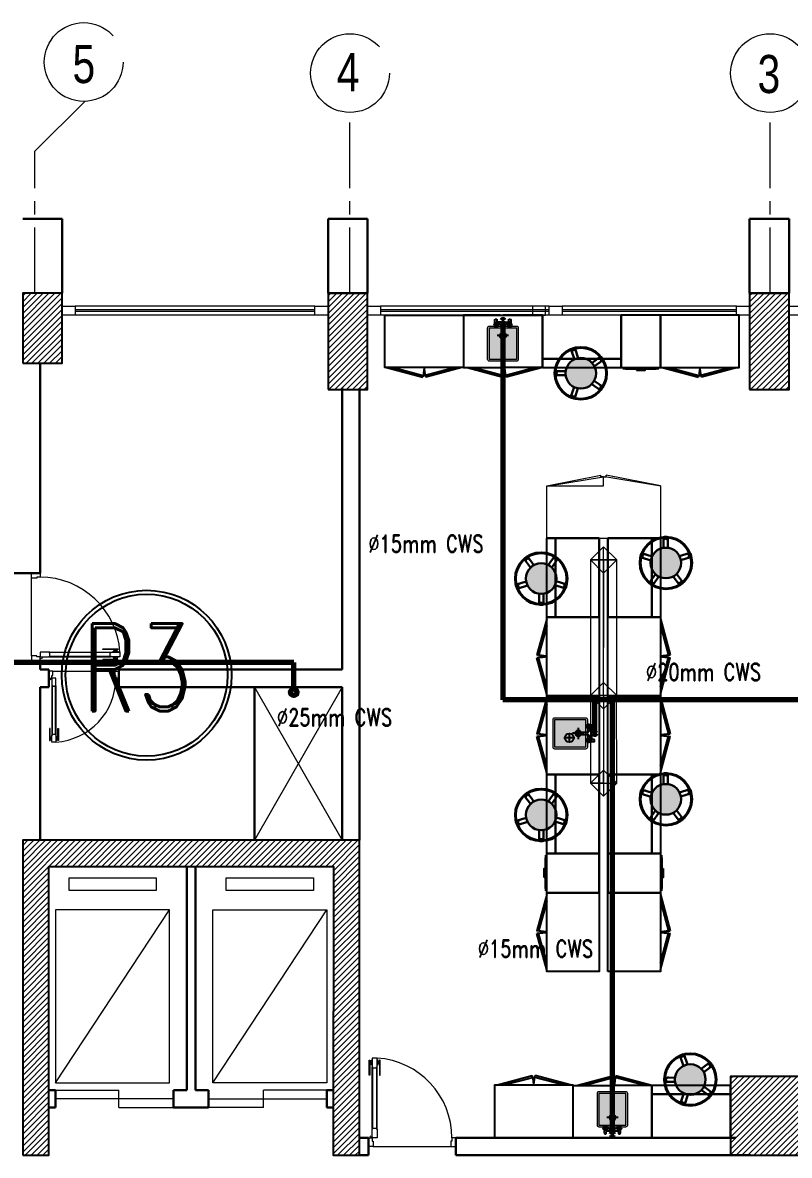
# Model space of a CAD drawing. Extents: x 800 to 995, y 398 to 804.
# Drawn here: x 901.25 to 910.02, y 591.85 to 604.79 of the extents above; entities that cross this region are included whole.
import ezdxf

# ---------------------------------------------------------------- set-up
doc = ezdxf.new("R2010")
doc.units = 0
doc.header["$MEASUREMENT"] = 0
for name, pattern in [('ACAD_ISO02W100', [15, 12, -3]), ('CENTERX2', [4, 2.5, -0.5, 0.5, -0.5]), ('DASHED', [19.05, 12.7, -6.35])]:
    doc.linetypes.add(name, pattern=pattern)
doc.layers.get('0').update_dxf_attribs({"color": 252, "linetype": 'CONTINUOUS', "lineweight": 30})
for name, color, linetype in [('-FUR', 252, 'CONTINUOUS'), ('LAYER8', 3, 'CONTINUOUS'), ('SAN', 2, 'CONTINUOUS')]:
    doc.layers.add(name, color=color, linetype=linetype)
for name, color, linetype, lineweight in [('axis', 1, 'CENTERX2', 5), ('Column', 6, 'CONTINUOUS', 25), ('DOOR', 30, 'CONTINUOUS', 9), ('elev', 90, 'CONTINUOUS', 9), ('hatch', 252, 'CONTINUOUS', 9), ('P-C-WATER', 5, 'CONTINUOUS', 70), ('P-TEXT', 1, 'CONTINUOUS', 25), ('PLAN-ELEV', 2, 'CONTINUOUS', 5), ('txt in circle', 11, 'CONTINUOUS', 13), ('Wall', 252, 'CONTINUOUS', 30), ('WINDOW', 252, 'CONTINUOUS', 5)]:
    doc.layers.add(name, color=color, linetype=linetype, lineweight=lineweight)
doc.styles.add('ROMANC', font='romand.shx')
doc.styles.add('SOSA2', font='SOSA.shx', dxfattribs={"width": 0.8})

# ---------------------------------------------------------------- blocks, each defined once
blk = doc.blocks.new('YY5Y5')
at = {"layer": 'SAN', "color": 1}
for p, q in [((434.2, 537.6), (433.7, 538)), ((434.2, 536.1), (433.7, 535.7)), ((433.8, 542), (433.8, 538.6)), ((435.7, 542.4), (434.2, 542.4)), ((435.6, 537.6), (436, 538)), ((435.6, 536.1), (436, 535.7)), ((435.7, 540.6), (435.7, 542.4)), ((446.2, 539.6), (436.7, 539.6)), ((436.7, 537.6), (438.2, 537.6)), ((440.5, 535.4), (440.5, 528.7)), ((442.4, 528.7), (442.4, 535.4)), ((443, 539.6), (446.2, 539.6)), ((444.7, 537.6), (446.2, 537.6)), ((447.3, 537.6), (446.9, 538)), ((447.3, 536.1), (446.9, 535.7)), ((447.2, 542.4), (447.2, 540.6)), ((448.7, 542.4), (447.2, 542.4)), ((448.7, 537.6), (449.2, 538)), ((448.7, 536.1), (449.2, 535.7)), ((449.1, 538.6), (449.1, 542)), ((440.9, 528.4), (442, 528.4))]:
    blk.add_line(p, q, dxfattribs=at)
at = {"layer": 'SAN', "color": 1, "linetype": 'Continuous'}
blk.add_line((439.2, 539.6), (439.9, 539.6), dxfattribs=at)
at = {"layer": 'SAN', "color": 2, "linetype": 'DASHED'}
for points in [[(436.1, 527), (446.8, 527)], [(441.4, 532.4), (441.4, 521.6)]]:
    blk.add_lwpolyline(points, dxfattribs=at)
at = {"layer": 'SAN', "color": 1}
for centre, radius in [((434.9, 536.9), 2), ((434.9, 536.9), 1), ((434.9, 536.9), 0.8), ((448, 536.9), 2), ((448, 536.9), 1), ((448, 536.9), 0.8)]:
    blk.add_circle(centre, radius, dxfattribs=at)
for centre, radius, start, end in [((434.2, 542), 0.375, 90, 180), ((436.7, 540.6), 1, 180, 270), ((438.2, 535.4), 2.25, 0, 90), ((444.7, 535.4), 2.25, 90, 180), ((446.2, 540.6), 1, 270, 0), ((448.7, 542), 0.375, 0, 90), ((441.4, 527), 2.86, 109.4319, 70.5681), ((441.4, 527), 2.08, 117.2765, 62.7235), ((440.9, 528.7), 0.375, 180, 270), ((442, 528.7), 0.375, 270, 360)]:
    blk.add_arc(centre, radius, start, end, dxfattribs=at)
blk = doc.blocks.new('fd')
at = {"layer": '-FUR'}
h = blk.add_hatch(color=254, dxfattribs=at)
h.paths.add_polyline_path([(1322.664, 576.699), (1322.354, 576.699), (1322.354, 577.059), (1322.664, 577.059)], flags=16)
edge = h.paths.add_edge_path()
edge.add_line((1322.664, 576.679), (1322.354, 576.679))
edge.add_arc((1322.354, 576.699), 0.02, 180, 270, ccw=False)
edge.add_line((1322.334, 576.699), (1322.334, 577.059))
edge.add_arc((1322.354, 577.059), 0.02, 90, 180, ccw=False)
edge.add_line((1322.354, 577.079), (1322.664, 577.079))
edge.add_arc((1322.664, 577.059), 0.02, 0, 90, ccw=False)
edge.add_line((1322.684, 577.059), (1322.684, 576.699))
edge.add_arc((1322.664, 576.699), 0.02, -90, 0, ccw=False)
blk.add_hatch(color=253, dxfattribs=at).paths.add_polyline_path([(1322.664, 577.059), (1322.664, 576.699), (1322.354, 576.699), (1322.354, 577.059)])
h = blk.add_hatch(color=251, dxfattribs=at)
h.paths.add_polyline_path([(1322.634, 577.029), (1322.664, 577.059), (1322.664, 576.699), (1322.634, 576.729)])
h.paths.add_polyline_path([(1322.634, 576.729), (1322.664, 576.699), (1322.354, 576.699), (1322.384, 576.729)])
h = blk.add_hatch(color=252, dxfattribs=at)
h.paths.add_polyline_path([(1322.384, 577.029), (1322.354, 577.059), (1322.664, 577.059), (1322.634, 577.029)])
h.paths.add_polyline_path([(1322.384, 576.729), (1322.354, 576.699), (1322.354, 577.059), (1322.384, 577.029)])
for p, q in [((1322.478, 577.206), (1322.06, 577.206)), ((1322.478, 577.206), (1322.96, 577.206)), ((1322.06, 576.606), (1322.51, 576.606)), ((1322.96, 576.606), (1322.51, 576.606))]:
    blk.add_line(p, q, dxfattribs=at)
at = {"layer": '-FUR', "linetype": 'ACAD_ISO02W100'}
for p, q in [((1322.06, 577.206), (1322.51, 577.206)), ((1322.96, 577.206), (1322.51, 577.206)), ((1322.1, 576.606), (1322.513, 576.495)), ((1322.177, 576.606), (1322.518, 576.514)), ((1322.518, 576.514), (1322.513, 576.495)), ((1322.882, 576.606), (1322.541, 576.514)), ((1322.541, 576.514), (1322.546, 576.495)), ((1322.96, 576.606), (1322.546, 576.495))]:
    blk.add_line(p, q, dxfattribs=at)
for centre, start, end in [((1324.045, 576.373), 171.2611, 174.7069), ((1321.014, 576.373), 5.2931, 8.7389)]:
    blk.add_arc(centre, 1.533, start, end, dxfattribs=at)
for p, q in [((1322.06, 577.206), (1322.06, 576.606)), ((1322.96, 577.206), (1322.96, 576.606))]:
    blk.add_line(p, q)
blk.add_lwpolyline([(1322.664, 576.679), (1322.354, 576.679, -0.414214), (1322.334, 576.699), (1322.334, 577.059, -0.414214), (1322.354, 577.079), (1322.664, 577.079, -0.414214), (1322.684, 577.059), (1322.684, 576.699, -0.414214)], format="xyb", close=True)
blk.add_lwpolyline([(1322.664, 576.679), (1322.354, 576.679, -0.414214), (1322.334, 576.699), (1322.334, 577.059, -0.414214), (1322.354, 577.079), (1322.664, 577.079, -0.414214), (1322.684, 577.059), (1322.684, 576.699, -0.414214)], format="xyb", close=True)
blk.add_lwpolyline([(1322.664, 576.699), (1322.354, 576.699), (1322.354, 577.059), (1322.664, 577.059)], close=True)
at = {"extrusion": (0, 0, -1), "xscale": 0.0121000000000322, "yscale": 0.0121000000000322, "zscale": -0.0121}
blk.add_blockref('YY5Y5', (-1327.85, 570.595), dxfattribs=at)
blk = doc.blocks.new('juy')
blk.add_line((1322.96, 577.206), (1322.96, 576.606))
blk.add_blockref('fd', (0, 0))
blk = doc.blocks.new('vfd')
at = {"layer": '-FUR'}
h = blk.add_hatch(color=254, dxfattribs=at)
h.paths.add_polyline_path([(1316.635, 565.83), (1316.635, 566.14), (1316.275, 566.14), (1316.275, 565.83)], flags=16)
edge = h.paths.add_edge_path()
edge.add_line((1316.655, 565.83), (1316.655, 566.14))
edge.add_ellipse((1316.635, 566.14), major_axis=(-0.0141, -0.0141), ratio=1, start_angle=135, end_angle=225)
edge.add_line((1316.635, 566.16), (1316.275, 566.16))
edge.add_ellipse((1316.275, 566.14), major_axis=(-0.0141, -0.0141), ratio=1, start_angle=225, end_angle=315)
edge.add_line((1316.255, 566.14), (1316.255, 565.83))
edge.add_ellipse((1316.275, 565.83), major_axis=(0.0141, -0.0141), ratio=1, start_angle=225, end_angle=315)
edge.add_line((1316.275, 565.81), (1316.635, 565.81))
edge.add_ellipse((1316.635, 565.83), major_axis=(0.0141, -0.0141), ratio=1, start_angle=-45, end_angle=45)
blk.add_hatch(color=253, dxfattribs=at).paths.add_polyline_path([(1316.275, 565.83), (1316.635, 565.83), (1316.635, 566.14), (1316.275, 566.14)])
h = blk.add_hatch(color=251, dxfattribs=at)
h.paths.add_polyline_path([(1316.305, 565.86), (1316.275, 565.83), (1316.635, 565.83), (1316.605, 565.86)])
h.paths.add_polyline_path([(1316.605, 565.86), (1316.635, 565.83), (1316.635, 566.14), (1316.605, 566.11)])
h = blk.add_hatch(color=252, dxfattribs=at)
h.paths.add_polyline_path([(1316.305, 566.11), (1316.275, 566.14), (1316.275, 565.83), (1316.305, 565.86)])
h.paths.add_polyline_path([(1316.605, 566.11), (1316.635, 566.14), (1316.275, 566.14), (1316.305, 566.11)])
blk.add_lwpolyline([(1316.655, 565.83), (1316.655, 566.14, 0.414214), (1316.635, 566.16), (1316.275, 566.16, 0.414214), (1316.255, 566.14), (1316.255, 565.83, 0.414214), (1316.275, 565.81), (1316.635, 565.81, 0.414214)], format="xyb", close=True)
blk.add_lwpolyline([(1316.655, 565.83), (1316.655, 566.14, 0.414214), (1316.635, 566.16), (1316.275, 566.16, 0.414214), (1316.255, 566.14), (1316.255, 565.83, 0.414214), (1316.275, 565.81), (1316.635, 565.81, 0.414214)], format="xyb", close=True)
blk.add_lwpolyline([(1316.635, 565.83), (1316.635, 566.14), (1316.275, 566.14), (1316.275, 565.83)], close=True)
at = {"layer": 'LAYER8'}
for p, q in [((1316.415, 566.035), (1316.515, 566.035)), ((1316.465, 566.085), (1316.465, 565.985))]:
    blk.add_line(p, q, dxfattribs=at)
blk.add_circle((1316.465, 566.035), 0.05, dxfattribs=at)
at = {"xscale": 0.0121, "yscale": 0.0121, "zscale": 0.0121, "rotation": 89.99999999999997}
blk.add_blockref('YY5Y5', (1322.74, 560.643), dxfattribs=at)

msp = doc.modelspace()

# ---------------------------------------------------------------- hatches: boundary and pattern name
h = msp.add_hatch(color=256)
h.set_gradient(color1=(132, 132, 132), name='SPHERICAL')
h.paths.add_polyline_path([(907.633, 600.956, -1), (907.633, 600.606, -1)])
h = msp.add_hatch(color=256)
h.set_gradient(color1=(132, 132, 132), name='SPHERICAL')
h.paths.add_polyline_path([(908.43, 598.614, 1), (908.78, 598.614, 1)])
h = msp.add_hatch(color=256)
h.set_gradient(color1=(132, 132, 132), name='SPHERICAL')
h.paths.add_polyline_path([(907.355, 598.436, 1), (907.005, 598.436, 1)])
h = msp.add_hatch(color=256)
h.set_gradient(color1=(132, 132, 132), name='SPHERICAL')
h.paths.add_polyline_path([(908.43, 595.914, 1), (908.78, 595.914, 1)])
h = msp.add_hatch(color=256)
h.set_gradient(color1=(132, 132, 132), name='SPHERICAL')
h.paths.add_polyline_path([(907.355, 595.736, 1), (907.005, 595.736, 1)])
h = msp.add_hatch(color=256)
h.set_gradient(color1=(132, 132, 132), name='SPHERICAL')
h.paths.add_polyline_path([(908.884, 592.538, 1), (908.884, 592.888, 1)])
at = {"layer": 'hatch'}
h = msp.add_hatch(dxfattribs=at)
h.set_pattern_fill('ANSI31', color=252, scale=0.015, style=0)
h.set_pattern_definition([(45, (1093.461827, 263.27471), (-0.0336759605, 0.0336759605), [])])
h.paths.add_polyline_path([(901.255, 600.897), (901.705, 600.897), (901.705, 601.697), (901.255, 601.697)])
h = msp.add_hatch(dxfattribs=at)
h.set_pattern_fill('ANSI31', color=252, scale=0.015, style=0)
h.set_pattern_definition([(45, (1096.95184, 263.27471), (-0.0336759605, 0.0336759605), [])])
h.paths.add_polyline_path([(904.745, 600.597), (905.195, 600.597), (905.195, 601.697), (904.745, 601.697)])
h = msp.add_hatch(dxfattribs=at)
h.set_pattern_fill('ANSI31', color=252, scale=0.015, style=0)
h.set_pattern_definition([(45, (1101.76914, 263.27471), (-0.0336759605, 0.0336759605), [])])
h.paths.add_polyline_path([(909.562, 600.597), (910.012, 600.597), (910.012, 601.697), (909.562, 601.697)])
h = msp.add_hatch(dxfattribs=at)
h.set_pattern_fill('ANSI31', color=252, scale=0.015, style=0)
h.set_pattern_definition([(45, (1096.95184, 264.324784), (-0.0336759605, 0.0336759605), [])])
h.paths.add_polyline_path([(901.255, 591.847), (901.555, 591.847), (901.555, 595.147), (904.805, 595.147), (904.804, 591.847), (905.104, 591.847), (905.105, 595.447), (901.255, 595.447)])
h = msp.add_hatch(dxfattribs=at)
h.set_pattern_fill('ANSI31', color=252, scale=0.015, style=0)
h.set_pattern_definition([(45, (1136.77684, 269.624784), (-0.0336759605, 0.0336759605), [])])
h.paths.add_polyline_path([(909.345, 591.847), (910.245, 591.847), (910.245, 592.747), (909.345, 592.747)])

# ---------------------------------------------------------------- linework, layer by layer
at = {"layer": '-FUR', "linetype": 'ACAD_ISO02W100'}
for p, q in [((905.414, 600.847), (905.828, 600.736)), ((905.491, 600.847), (905.833, 600.755)), ((906.197, 600.847), (905.855, 600.755)), ((906.274, 600.847), (905.861, 600.736)), ((907.194, 600.847), (908.094, 600.847)), ((908.564, 600.847), (908.978, 600.736)), ((908.641, 600.847), (908.983, 600.755)), ((909.347, 600.847), (909.005, 600.755)), ((909.424, 600.847), (909.011, 600.736)), ((905.833, 600.755), (905.828, 600.736)), ((905.855, 600.755), (905.861, 600.736)), ((908.983, 600.755), (908.978, 600.736)), ((909.005, 600.755), (909.011, 600.736)), ((907.243, 597.997), (907.243, 598.897)), ((908.543, 598.897), (908.543, 597.997)), ((907.243, 597.977), (907.132, 597.563)), ((907.843, 597.997), (907.843, 597.097)), ((907.943, 597.097), (907.943, 597.997)), ((908.543, 597.977), (908.653, 597.563)), ((907.243, 597.9), (907.151, 597.558)), ((908.543, 597.9), (908.634, 597.558)), ((907.151, 597.558), (907.132, 597.563)), ((907.151, 597.536), (907.132, 597.53)), ((907.243, 597.117), (907.132, 597.53)), ((907.243, 597.194), (907.151, 597.536)), ((908.543, 597.194), (908.634, 597.536)), ((908.543, 597.117), (908.653, 597.53)), ((908.634, 597.558), (908.653, 597.563)), ((908.634, 597.536), (908.653, 597.53)), ((907.243, 597.077), (907.132, 596.663)), ((907.843, 597.097), (907.843, 596.197)), ((907.943, 596.197), (907.943, 597.097)), ((908.543, 597.077), (908.653, 596.663)), ((907.243, 597), (907.151, 596.658)), ((908.543, 597), (908.634, 596.658)), ((907.151, 596.658), (907.132, 596.663)), ((907.151, 596.636), (907.132, 596.63)), ((907.243, 596.217), (907.132, 596.63)), ((907.243, 596.294), (907.151, 596.636)), ((908.543, 596.294), (908.634, 596.636)), ((908.543, 596.217), (908.653, 596.63)), ((908.634, 596.658), (908.653, 596.663)), ((908.634, 596.636), (908.653, 596.63)), ((907.243, 595.297), (907.243, 596.197)), ((908.543, 596.197), (908.543, 595.297)), ((907.843, 594.847), (907.843, 595.297)), ((907.943, 595.297), (907.943, 594.847)), ((907.243, 594.827), (907.132, 594.413)), ((907.243, 594.75), (907.151, 594.408)), ((907.843, 594.847), (907.843, 593.947)), ((907.943, 593.947), (907.943, 594.847)), ((908.543, 594.827), (908.653, 594.413)), ((908.543, 594.75), (908.634, 594.408)), ((907.151, 594.408), (907.132, 594.413)), ((907.151, 594.386), (907.132, 594.38)), ((907.243, 593.967), (907.132, 594.38)), ((907.243, 594.044), (907.151, 594.386)), ((908.543, 594.044), (908.634, 594.386)), ((908.543, 593.967), (908.653, 594.38)), ((908.634, 594.408), (908.653, 594.413)), ((908.634, 594.386), (908.653, 594.38)), ((906.665, 592.647), (907.078, 592.758)), ((906.742, 592.647), (907.083, 592.738)), ((907.083, 592.738), (907.078, 592.758)), ((907.106, 592.738), (907.111, 592.758)), ((907.447, 592.647), (907.106, 592.738)), ((907.525, 592.647), (907.111, 592.758)), ((908.445, 592.647), (909.345, 592.647))]:
    msp.add_line(p, q, dxfattribs=at)
at = {"layer": '-FUR'}
for p, q in [((908.114, 600.837), (908.524, 600.837)), ((908.144, 600.832), (908.494, 600.832)), ((907.228, 594.897), (907.228, 595.247)), ((907.233, 594.867), (907.233, 595.277)), ((908.553, 595.277), (908.553, 594.867)), ((908.558, 595.247), (908.558, 594.897))]:
    msp.add_line(p, q, dxfattribs=at)
for points in [[(905.394, 601.447), (906.294, 601.447), (906.294, 600.847), (905.394, 600.847)], [(908.094, 600.847), (908.544, 600.847), (908.544, 601.447), (908.094, 601.447)], [(909.444, 601.447), (908.544, 601.447), (908.544, 600.847), (909.444, 600.847)], [(907.843, 597.997), (907.843, 597.097), (907.243, 597.097), (907.243, 597.997)], [(907.943, 597.097), (907.943, 597.997), (908.543, 597.997), (908.543, 597.097)], [(907.843, 597.097), (907.843, 596.197), (907.243, 596.197), (907.243, 597.097)], [(907.943, 596.197), (907.943, 597.097), (908.543, 597.097), (908.543, 596.197)], [(907.243, 594.847), (907.243, 595.297), (907.843, 595.297), (907.843, 594.847)], [(908.543, 595.297), (908.543, 594.847), (907.943, 594.847), (907.943, 595.297)], [(907.843, 594.847), (907.843, 593.947), (907.243, 593.947), (907.243, 594.847)], [(907.943, 593.947), (907.943, 594.847), (908.543, 594.847), (908.543, 593.947)], [(906.645, 592.047), (907.545, 592.047), (907.545, 592.647), (906.645, 592.647)]]:
    msp.add_lwpolyline(points, close=True, dxfattribs=at)
at = {"layer": '-FUR', "color": 1}
for points in [[(908.269, 600.817), (908.369, 600.817), (908.369, 600.827), (908.269, 600.827)], [(907.213, 595.022), (907.213, 595.122), (907.223, 595.122), (907.223, 595.022)], [(908.573, 595.122), (908.573, 595.022), (908.563, 595.022), (908.563, 595.122)]]:
    msp.add_lwpolyline(points, close=True, dxfattribs=at)
at = {"layer": '-FUR', "linetype": 'ACAD_ISO02W100'}
for centre, start, end in [((907.359, 600.614), 171.2611, 174.7069), ((904.329, 600.614), 5.2931, 8.7389), ((910.509, 600.614), 171.2611, 174.7069), ((907.479, 600.614), 5.2931, 8.7389), ((907.01, 596.032), 81.2611, 84.7069), ((907.01, 599.062), 275.2931, 278.7389), ((908.775, 596.032), 95.2931, 98.7389), ((908.775, 599.062), 261.2611, 264.7069), ((907.01, 595.132), 81.2611, 84.7069), ((907.01, 598.162), 275.2931, 278.7389), ((908.775, 595.132), 95.2931, 98.7389), ((908.775, 598.162), 261.2611, 264.7069), ((907.01, 592.882), 81.2611, 84.7069), ((907.01, 595.912), 275.2931, 278.7389), ((908.775, 592.882), 95.2931, 98.7389), ((908.775, 595.912), 261.2611, 264.7069), ((908.61, 592.88), 185.2931, 188.7389), ((905.579, 592.88), 351.2611, 354.7069)]:
    msp.add_arc(centre, 1.533, start, end, dxfattribs=at)
for p, q in [((907.194, 600.847), (907.194, 601.447)), ((908.094, 601.447), (908.094, 600.847)), ((908.094, 600.947), (907.194, 600.947)), ((907.559, 600.939), (907.523, 601.049)), ((907.604, 600.954), (907.57, 601.061)), ((907.761, 600.901), (907.854, 600.969)), ((907.868, 600.967), (907.884, 600.944)), ((908.094, 600.847), (908.094, 600.947)), ((907.46, 600.807), (907.347, 600.807)), ((907.788, 600.862), (907.88, 600.928)), ((907.334, 600.769), (907.334, 600.796)), ((907.46, 600.759), (907.344, 600.759)), ((907.786, 600.696), (907.88, 600.629)), ((907.555, 600.624), (907.52, 600.517)), ((907.6, 600.609), (907.565, 600.499)), ((907.758, 600.658), (907.85, 600.591)), ((907.882, 600.615), (907.866, 600.593)), ((907.552, 600.493), (907.526, 600.501)), ((907.843, 598.897), (907.243, 598.897)), ((907.243, 598.897), (907.343, 598.897)), ((907.343, 598.897), (907.343, 597.997)), ((907.843, 597.997), (907.843, 598.897)), ((908.543, 598.897), (907.943, 598.897)), ((907.943, 598.897), (907.943, 597.997)), ((908.443, 597.997), (908.443, 598.897)), ((908.579, 598.787), (908.579, 598.9)), ((908.617, 598.913), (908.59, 598.913)), ((908.627, 598.788), (908.627, 598.903)), ((907.057, 598.561), (906.99, 598.652)), ((907.014, 598.685), (906.992, 598.669)), ((907.095, 598.589), (907.028, 598.683)), ((907.261, 598.591), (907.327, 598.683)), ((907.3, 598.564), (907.368, 598.657)), ((907.366, 598.671), (907.343, 598.687)), ((908.324, 598.718), (908.316, 598.692)), ((908.433, 598.643), (908.325, 598.678)), ((908.447, 598.688), (908.337, 598.724)), ((908.762, 598.692), (908.869, 598.727)), ((908.777, 598.647), (908.887, 598.682)), ((908.893, 598.695), (908.885, 598.721)), ((908.486, 598.486), (908.417, 598.393)), ((908.728, 598.489), (908.795, 598.398)), ((906.892, 598.355), (906.9, 598.329)), ((907.008, 598.403), (906.898, 598.368)), ((907.023, 598.358), (906.916, 598.323)), ((907.338, 598.362), (907.448, 598.325)), ((907.353, 598.407), (907.46, 598.372)), ((907.461, 598.332), (907.469, 598.358)), ((908.42, 598.379), (908.442, 598.363)), ((908.524, 598.459), (908.458, 598.367)), ((908.69, 598.461), (908.757, 598.367)), ((908.771, 598.365), (908.793, 598.381)), ((907.158, 598.262), (907.158, 598.147)), ((907.206, 598.263), (907.206, 598.149)), ((907.168, 598.137), (907.195, 598.137)), ((907.243, 597.997), (907.843, 597.997)), ((907.943, 597.997), (908.543, 597.997)), ((908.543, 597.997), (908.443, 597.997)), ((907.843, 596.197), (907.243, 596.197)), ((907.243, 596.197), (907.343, 596.197)), ((907.343, 596.197), (907.343, 595.297)), ((907.843, 595.297), (907.843, 596.197)), ((908.543, 596.197), (907.943, 596.197)), ((907.943, 596.197), (907.943, 595.297)), ((908.443, 595.297), (908.443, 596.197)), ((908.579, 596.087), (908.579, 596.2)), ((908.617, 596.213), (908.59, 596.213)), ((908.627, 596.088), (908.627, 596.203)), ((908.447, 595.988), (908.337, 596.024)), ((908.762, 595.992), (908.869, 596.027)), ((908.893, 595.995), (908.885, 596.021)), ((907.057, 595.861), (906.99, 595.952)), ((907.014, 595.985), (906.992, 595.969)), ((907.095, 595.889), (907.028, 595.983)), ((907.261, 595.891), (907.327, 595.983)), ((907.3, 595.864), (907.368, 595.957)), ((907.366, 595.971), (907.343, 595.987)), ((908.324, 596.018), (908.316, 595.992)), ((908.433, 595.943), (908.325, 595.978)), ((908.777, 595.947), (908.887, 595.982)), ((908.486, 595.786), (908.417, 595.693)), ((908.69, 595.761), (908.757, 595.667)), ((908.728, 595.789), (908.795, 595.698)), ((906.892, 595.655), (906.9, 595.629)), ((907.008, 595.703), (906.898, 595.668)), ((907.023, 595.658), (906.916, 595.623)), ((907.338, 595.662), (907.448, 595.625)), ((907.353, 595.707), (907.46, 595.672)), ((907.461, 595.632), (907.469, 595.658)), ((908.42, 595.679), (908.442, 595.663)), ((908.524, 595.759), (908.458, 595.667)), ((908.771, 595.665), (908.793, 595.681)), ((907.158, 595.562), (907.158, 595.447)), ((907.206, 595.563), (907.206, 595.449)), ((907.168, 595.437), (907.195, 595.437)), ((907.243, 595.297), (907.843, 595.297)), ((907.943, 595.297), (908.543, 595.297)), ((908.543, 595.297), (908.443, 595.297)), ((908.806, 592.869), (908.77, 592.977)), ((908.803, 593.001), (908.777, 592.992)), ((908.851, 592.885), (908.815, 592.995)), ((909.009, 592.835), (909.1, 592.902)), ((909.037, 592.797), (909.131, 592.865)), ((909.133, 592.879), (909.117, 592.901)), ((908.585, 592.725), (908.585, 592.697)), ((908.71, 592.734), (908.595, 592.735)), ((908.711, 592.687), (908.597, 592.687)), ((908.445, 592.647), (908.445, 592.047)), ((909.345, 592.547), (908.445, 592.547)), ((908.809, 592.554), (908.773, 592.445)), ((908.855, 592.54), (908.82, 592.432)), ((909.011, 592.593), (909.105, 592.525)), ((909.039, 592.632), (909.131, 592.566)), ((909.118, 592.527), (909.135, 592.549)), ((909.345, 592.047), (909.345, 592.647)), ((909.345, 592.647), (909.345, 592.547)), ((908.78, 592.432), (908.806, 592.424))]:
    msp.add_line(p, q)
for centre, radius in [((907.633, 600.781), 0.299), ((907.633, 600.781), 0.29), ((907.633, 600.781), 0.175), ((908.605, 598.614), 0.299), ((908.605, 598.614), 0.29), ((908.605, 598.614), 0.175), ((907.18, 598.436), 0.299), ((907.18, 598.436), 0.29), ((907.18, 598.436), 0.175), ((908.605, 595.914), 0.299), ((908.605, 595.914), 0.29), ((907.18, 595.736), 0.299), ((907.18, 595.736), 0.29), ((908.605, 595.914), 0.175), ((907.18, 595.736), 0.175), ((908.884, 592.713), 0.299), ((908.884, 592.713), 0.29), ((908.884, 592.713), 0.175)]:
    msp.add_circle(centre, radius)
for centre, radius, start, end in [((907.558, 601.023), 0.025, 40.9349, 209.1752), ((907.84, 600.928), 0.025, 328.9349, 137.1752), ((907.86, 600.961), 0.01, 35.7911, 125.7911), ((907.872, 600.939), 0.0131, 307.654, 25.7204), ((907.347, 600.794), 0.0131, 91.654, 169.7204), ((907.344, 600.769), 0.01, 179.7911, 269.7911), ((907.38, 600.784), 0.025, 112.9349, 281.1752), ((907.837, 600.629), 0.025, 256.9349, 65.1752), ((907.857, 600.602), 0.0131, 235.654, 313.7204), ((907.874, 600.621), 0.01, 323.7911, 53.7911), ((907.532, 600.513), 0.0131, 163.654, 241.7204), ((907.552, 600.541), 0.025, 184.9349, 353.1752), ((907.555, 600.502), 0.01, 251.7911, 341.7911), ((908.592, 598.9), 0.0131, 100.2796, 178.346), ((908.602, 598.867), 0.025, 348.8248, 157.0651), ((908.617, 598.903), 0.01, 0.2089, 90.2089), ((907.001, 598.66), 0.0131, 136.2796, 214.346), ((907.028, 598.639), 0.025, 24.8248, 193.0651), ((907.02, 598.677), 0.01, 36.2089, 126.2089), ((907.327, 598.643), 0.025, 312.8248, 121.0651), ((907.338, 598.675), 0.0131, 64.2796, 142.346), ((907.36, 598.663), 0.01, 324.2089, 54.2089), ((908.329, 598.69), 0.0131, 172.2796, 250.346), ((908.334, 598.715), 0.01, 72.2089, 162.2089), ((908.363, 598.689), 0.025, 60.8248, 229.0651), ((908.845, 598.695), 0.025, 276.8248, 85.0651), ((908.873, 598.715), 0.0131, 28.2796, 106.346), ((908.884, 598.692), 0.01, 288.2089, 18.2089), ((906.901, 598.358), 0.01, 108.2089, 198.2089), ((906.94, 598.355), 0.025, 96.8248, 265.0651), ((907.422, 598.36), 0.025, 240.8248, 49.0651), ((907.456, 598.36), 0.0131, 352.2796, 70.346), ((908.425, 598.387), 0.01, 144.2089, 234.2089), ((908.459, 598.407), 0.025, 132.8248, 301.0651), ((908.448, 598.375), 0.0131, 244.2796, 322.346), ((908.757, 598.41), 0.025, 204.8248, 13.0651), ((908.765, 598.373), 0.01, 216.2089, 306.2089), ((908.784, 598.39), 0.0131, 316.2796, 34.346), ((906.912, 598.335), 0.0131, 208.2796, 286.346), ((907.451, 598.335), 0.01, 252.2089, 342.2089), ((907.183, 598.182), 0.025, 168.8248, 337.0651), ((907.168, 598.147), 0.01, 180.2089, 270.2089), ((907.193, 598.15), 0.0131, 280.2796, 358.346), ((908.592, 596.2), 0.0131, 100.2796, 178.346), ((908.602, 596.167), 0.025, 348.8248, 157.0651), ((908.617, 596.203), 0.01, 0.2089, 90.2089), ((908.334, 596.015), 0.01, 72.2089, 162.2089), ((908.845, 595.995), 0.025, 276.8248, 85.0651), ((908.873, 596.015), 0.0131, 28.2796, 106.346), ((907.001, 595.96), 0.0131, 136.2796, 214.346), ((907.028, 595.939), 0.025, 24.8248, 193.0651), ((907.02, 595.977), 0.01, 36.2089, 126.2089), ((907.327, 595.943), 0.025, 312.8248, 121.0651), ((907.338, 595.975), 0.0131, 64.2796, 142.346), ((907.36, 595.963), 0.01, 324.2089, 54.2089), ((908.329, 595.99), 0.0131, 172.2796, 250.346), ((908.363, 595.989), 0.025, 60.8248, 229.0651), ((908.884, 595.992), 0.01, 288.2089, 18.2089), ((906.901, 595.658), 0.01, 108.2089, 198.2089), ((906.94, 595.655), 0.025, 96.8248, 265.0651), ((907.422, 595.66), 0.025, 240.8248, 49.0651), ((907.451, 595.635), 0.01, 252.2089, 342.2089), ((907.456, 595.66), 0.0131, 352.2796, 70.346), ((908.425, 595.687), 0.01, 144.2089, 234.2089), ((908.459, 595.707), 0.025, 132.8248, 301.0651), ((908.448, 595.675), 0.0131, 244.2796, 322.346), ((908.757, 595.71), 0.025, 204.8248, 13.0651), ((908.765, 595.673), 0.01, 216.2089, 306.2089), ((908.784, 595.69), 0.0131, 316.2796, 34.346), ((906.912, 595.635), 0.0131, 208.2796, 286.346), ((907.183, 595.482), 0.025, 168.8248, 337.0651), ((907.168, 595.447), 0.01, 180.2089, 270.2089), ((907.193, 595.45), 0.0131, 280.2796, 358.346), ((908.783, 592.981), 0.0131, 118.2796, 196.346), ((908.802, 592.953), 0.025, 6.8248, 175.0651), ((908.806, 592.991), 0.01, 18.2089, 108.2089), ((909.087, 592.864), 0.025, 294.8248, 103.0651), ((909.107, 592.891), 0.0131, 46.2796, 124.346), ((909.125, 592.873), 0.01, 306.2089, 36.2089), ((908.595, 592.725), 0.01, 90.2089, 180.2089), ((908.598, 592.7), 0.0131, 190.2796, 268.346), ((908.63, 592.71), 0.025, 78.8248, 247.0651), ((909.091, 592.566), 0.025, 222.8248, 31.0651), ((909.11, 592.533), 0.01, 234.2089, 324.2089), ((909.123, 592.555), 0.0131, 334.2796, 52.346), ((908.783, 592.442), 0.01, 162.2089, 252.2089), ((908.808, 592.471), 0.025, 150.8248, 319.0651), ((908.808, 592.437), 0.0131, 262.2796, 340.346)]:
    msp.add_arc(centre, radius, start, end)
at = {"layer": 'axis', "color": 0, "ltscale": 2}
msp.add_line((901.395, 603.32), (901.965, 603.887), dxfattribs=at)
at = {"layer": 'axis', "color": 0, "ltscale": 0.3}
for p, q in [((904.995, 601.697), (904.995, 603.761)), ((909.795, 601.697), (909.795, 603.761)), ((901.395, 601.697), (901.395, 603.32))]:
    msp.add_line(p, q, dxfattribs=at)
at = {"layer": 'axis', "color": 0}
for centre in [(901.952, 604.337), (904.995, 604.211), (909.795, 604.211)]:
    msp.add_circle(centre, 0.45, dxfattribs=at)
at = {"layer": 'Column', "color": 252}
for points in [[(901.255, 600.897), (901.705, 600.897), (901.705, 601.697), (901.255, 601.697)], [(904.745, 600.597), (905.195, 600.597), (905.195, 601.697), (904.745, 601.697)], [(909.562, 600.597), (910.012, 600.597), (910.012, 601.697), (909.562, 601.697)], [(909.345, 591.847), (910.245, 591.847), (910.245, 592.747), (909.345, 592.747)]]:
    msp.add_lwpolyline(points, close=True, dxfattribs=at)
msp.add_lwpolyline([(901.255, 591.847), (901.555, 591.847), (901.555, 595.147), (904.805, 595.147), (904.804, 591.847), (905.104, 591.847), (905.105, 595.447), (901.255, 595.447), (901.255, 591.847)], dxfattribs=at)
msp.add_lwpolyline([(901.255, 591.847), (901.555, 591.847), (901.555, 595.147), (904.805, 595.147), (904.804, 591.847), (905.104, 591.847), (905.105, 595.447), (901.255, 595.447), (901.255, 591.847)], dxfattribs=at)
at = {"layer": 'DOOR', "color": 251}
for p, q in [((901.355, 597.552), (901.355, 598.441)), ((905.26, 591.947), (906.149, 591.947))]:
    msp.add_line(p, q, dxfattribs=at)
at = {"layer": 'DOOR', "color": 252}
for p, q in [((901.56, 597.597), (902.26, 597.597)), ((902.26, 597.592), (901.56, 597.592)), ((902.26, 597.546), (901.56, 597.546)), ((901.56, 597.541), (902.26, 597.541)), ((901.555, 597.377), (901.555, 597.297)), ((901.599, 597.377), (901.555, 597.377)), ((901.59, 597.297), (901.59, 597.327)), ((901.59, 597.327), (901.599, 597.327)), ((901.599, 597.377), (902.31, 597.377)), ((901.599, 597.327), (901.599, 597.377)), ((902.31, 597.327), (902.31, 597.377)), ((902.31, 597.377), (902.355, 597.377)), ((902.319, 597.327), (902.31, 597.327)), ((902.319, 597.297), (902.319, 597.327)), ((902.355, 597.377), (902.355, 597.297)), ((901.555, 597.297), (901.59, 597.297)), ((901.635, 597.297), (901.59, 597.297)), ((901.59, 597.297), (901.59, 597.217)), ((901.59, 597.217), (901.594, 597.217)), ((901.59, 597.212), (901.59, 596.652)), ((901.594, 597.217), (901.594, 597.208)), ((901.594, 597.216), (901.594, 597.208)), ((901.594, 596.652), (901.594, 597.212)), ((901.594, 597.208), (901.631, 597.208)), ((901.631, 597.208), (901.631, 597.217)), ((901.631, 597.217), (901.635, 597.217)), ((901.631, 597.216), (901.631, 597.208)), ((901.631, 596.652), (901.631, 597.212)), ((901.635, 597.217), (901.635, 597.297)), ((901.635, 597.212), (901.635, 596.652)), ((902.355, 597.297), (902.319, 597.297)), ((901.568, 596.724), (901.561, 596.724)), ((901.561, 596.724), (901.561, 596.586)), ((901.568, 596.586), (901.568, 596.724)), ((901.657, 596.724), (901.664, 596.724)), ((901.657, 596.586), (901.657, 596.724)), ((901.664, 596.724), (901.664, 596.586)), ((901.561, 596.586), (901.568, 596.586)), ((901.568, 596.616), (901.568, 596.6)), ((901.572, 596.6), (901.572, 596.616)), ((901.572, 596.616), (901.577, 596.616)), ((901.572, 596.6), (901.572, 596.616)), ((901.577, 596.6), (901.572, 596.6)), ((901.581, 596.622), (901.577, 596.622)), ((901.577, 596.622), (901.577, 596.594)), ((901.577, 596.616), (901.577, 596.6)), ((901.577, 596.594), (901.581, 596.594)), ((901.59, 596.63), (901.581, 596.63)), ((901.581, 596.63), (901.581, 596.586)), ((901.581, 596.586), (901.59, 596.586)), ((901.59, 596.568), (901.59, 596.648)), ((901.59, 596.648), (901.594, 596.648)), ((901.635, 596.568), (901.59, 596.568)), ((901.594, 596.648), (901.594, 596.657)), ((901.594, 596.657), (901.631, 596.657)), ((901.594, 596.649), (901.594, 596.656)), ((901.631, 596.657), (901.631, 596.648)), ((901.631, 596.649), (901.631, 596.656)), ((901.631, 596.648), (901.635, 596.648)), ((901.635, 596.648), (901.635, 596.568)), ((901.635, 596.63), (901.644, 596.63)), ((901.644, 596.586), (901.635, 596.586)), ((901.644, 596.63), (901.644, 596.586)), ((901.644, 596.622), (901.648, 596.622)), ((901.648, 596.594), (901.644, 596.594)), ((901.648, 596.622), (901.648, 596.594)), ((901.653, 596.616), (901.648, 596.616)), ((901.648, 596.616), (901.648, 596.6)), ((901.648, 596.6), (901.653, 596.6)), ((901.653, 596.6), (901.653, 596.616)), ((901.653, 596.6), (901.653, 596.616)), ((901.657, 596.616), (901.657, 596.6)), ((901.664, 596.586), (901.657, 596.586)), ((905.249, 592.153), (905.249, 592.853)), ((905.254, 592.853), (905.254, 592.153)), ((905.3, 592.853), (905.3, 592.153)), ((905.305, 592.153), (905.305, 592.853))]:
    msp.add_line(p, q, dxfattribs=at)
at = {"layer": 'DOOR', "color": 5}
for points in [[(901.355, 598.497), (901.455, 598.497), (901.455, 598.452), (901.417, 598.452), (901.417, 598.441), (901.355, 598.441)], [(901.555, 597.546), (901.566, 597.546), (901.566, 597.592), (901.555, 597.592), (901.555, 597.597), (901.455, 597.597), (901.455, 597.597), (901.455, 597.541), (901.555, 597.541)], [(902.266, 597.546), (902.255, 597.546), (902.255, 597.592), (902.266, 597.592), (902.266, 597.597), (902.366, 597.597), (902.366, 597.597), (902.366, 597.541), (902.266, 597.541)], [(901.355, 597.497), (901.455, 597.497), (901.455, 597.541), (901.417, 597.541), (901.417, 597.552), (901.355, 597.552)], [(905.254, 592.858), (905.254, 592.847), (905.3, 592.847), (905.3, 592.858), (905.305, 592.858), (905.305, 592.958), (905.305, 592.958), (905.249, 592.958), (905.249, 592.858)], [(905.254, 592.147), (905.254, 592.159), (905.3, 592.159), (905.3, 592.147), (905.305, 592.147), (905.305, 592.047), (905.305, 592.047), (905.249, 592.047), (905.249, 592.147)], [(905.205, 591.947), (905.205, 592.047), (905.249, 592.047), (905.249, 592.01), (905.26, 592.01), (905.26, 591.947)], [(906.205, 591.947), (906.205, 592.047), (906.16, 592.047), (906.16, 592.01), (906.149, 592.01), (906.149, 591.947)]]:
    msp.add_lwpolyline(points, close=True, dxfattribs=at)
for points in [[(901.565, 597.592), (901.565, 597.592, 1), (901.555, 597.592)], [(902.255, 597.592), (902.255, 597.592, -1), (902.265, 597.592)], [(901.565, 597.546), (901.565, 597.546, -1), (901.555, 597.546)], [(902.255, 597.546), (902.255, 597.546, 1), (902.265, 597.546)], [(905.254, 592.848), (905.254, 592.848, -1), (905.254, 592.858)], [(905.3, 592.848), (905.3, 592.848, 1), (905.3, 592.858)], [(905.254, 592.158), (905.254, 592.158, 1), (905.254, 592.148)], [(905.3, 592.158), (905.3, 592.158, -1), (905.3, 592.148)]]:
    msp.add_lwpolyline(points, format="xyb", close=True, dxfattribs=at)
at = {"layer": 'DOOR', "color": 1}
for points in [[(902.171, 597.625), (902.171, 597.633), (902.343, 597.633), (902.343, 597.625)], [(902.326, 597.613), (902.326, 597.62), (902.305, 597.62), (902.305, 597.613)], [(902.171, 597.513), (902.171, 597.505), (902.343, 597.505), (902.343, 597.513)], [(902.326, 597.525), (902.326, 597.518), (902.305, 597.518), (902.305, 597.525)], [(905.221, 592.764), (905.213, 592.764), (905.213, 592.936), (905.221, 592.936)], [(905.232, 592.918), (905.226, 592.918), (905.226, 592.898), (905.232, 592.898)], [(905.321, 592.918), (905.328, 592.918), (905.328, 592.898), (905.321, 592.898)], [(905.333, 592.764), (905.341, 592.764), (905.341, 592.936), (905.333, 592.936)]]:
    msp.add_lwpolyline(points, close=True, dxfattribs=at)
at = {"layer": 'DOOR', "color": 5}
for points in [[(902.288, 597.597), (902.288, 597.608), (902.343, 597.608), (902.343, 597.597)], [(905.305, 592.881), (905.316, 592.881), (905.316, 592.936), (905.305, 592.936)]]:
    msp.add_lwpolyline(points, dxfattribs=at)
at = {"layer": 'DOOR', "color": 1}
for points in [[(902.298, 597.608), (902.298, 597.613), (902.333, 597.613), (902.333, 597.608)], [(902.288, 597.541), (902.288, 597.53), (902.343, 597.53), (902.343, 597.541)], [(902.298, 597.53), (902.298, 597.525), (902.333, 597.525), (902.333, 597.53)], [(905.238, 592.891), (905.232, 592.891), (905.232, 592.926), (905.238, 592.926)], [(905.249, 592.881), (905.238, 592.881), (905.238, 592.936), (905.249, 592.936)], [(905.316, 592.891), (905.321, 592.891), (905.321, 592.926), (905.316, 592.926)]]:
    msp.add_lwpolyline(points, dxfattribs=at)
for points in [[(902.325, 597.625, -1), (902.325, 597.62), (902.325, 597.62), (902.306, 597.62), (902.306, 597.62, -1), (902.306, 597.625), (902.306, 597.625)], [(902.325, 597.513, 1), (902.325, 597.518), (902.325, 597.518), (902.306, 597.518), (902.306, 597.518, 1), (902.306, 597.513), (902.306, 597.513)], [(905.221, 592.918, -1), (905.226, 592.918), (905.226, 592.918), (905.226, 592.898), (905.226, 592.898, -1), (905.221, 592.898), (905.221, 592.898)], [(905.333, 592.918, 1), (905.328, 592.918), (905.328, 592.918), (905.328, 592.898), (905.328, 592.898, 1), (905.333, 592.898), (905.333, 592.898)]]:
    msp.add_lwpolyline(points, format="xyb", close=True, dxfattribs=at)
at = {"layer": 'DOOR', "color": 5}
for centre in [(901.466, 597.53), (905.238, 592.059)]:
    msp.add_circle(centre, 0.0111, dxfattribs=at)
at = {"layer": 'DOOR', "color": 252}
msp.add_circle((901.581, 597.288), 0.00889, dxfattribs=at)
for centre, radius, start, end in [((901.455, 597.539), 0.913, 3.6023, 90), ((901.594, 597.212), 0.00397, 90, 270), ((901.631, 597.212), 0.00397, 270, 90), ((901.589, 597.297), 0.73, 273.6023, 0), ((901.57, 596.616), 0.00211, 0, 180), ((901.57, 596.6), 0.00211, 180, 0), ((901.594, 596.652), 0.00397, 90, 270), ((901.631, 596.652), 0.00397, 270, 90), ((901.655, 596.616), 0.00211, 0, 180), ((901.655, 596.6), 0.00211, 180, 0), ((905.247, 592.047), 0.913, 360, 86.3977)]:
    msp.add_arc(centre, radius, start, end, dxfattribs=at)
at = {"layer": 'elev', "color": 252, "linetype": 'Continuous'}
for p, q in [((901.705, 601.547), (901.855, 601.547)), ((901.705, 601.447), (901.705, 601.547)), ((901.855, 601.547), (901.855, 601.447)), ((904.595, 601.547), (904.745, 601.547)), ((904.595, 601.447), (904.595, 601.547)), ((904.745, 601.547), (904.745, 601.447)), ((905.195, 601.547), (905.345, 601.547)), ((905.195, 601.447), (905.195, 601.547)), ((905.345, 601.547), (905.345, 601.447)), ((907.23, 601.547), (907.08, 601.547)), ((907.08, 601.547), (907.08, 601.447)), ((907.23, 601.447), (907.23, 601.547)), ((907.27, 601.547), (907.42, 601.547)), ((907.27, 601.447), (907.27, 601.547)), ((907.42, 601.547), (907.42, 601.447)), ((909.412, 601.547), (909.562, 601.547)), ((909.412, 601.447), (909.412, 601.547)), ((909.562, 601.547), (909.562, 601.447)), ((910.012, 601.547), (910.162, 601.547)), ((910.012, 601.447), (910.012, 601.547)), ((901.855, 601.447), (901.705, 601.447)), ((904.745, 601.447), (904.595, 601.447)), ((905.345, 601.447), (905.195, 601.447)), ((907.08, 601.447), (907.23, 601.447)), ((907.42, 601.447), (907.27, 601.447)), ((909.562, 601.447), (909.412, 601.447)), ((910.162, 601.447), (910.012, 601.447))]:
    msp.add_line(p, q, dxfattribs=at)
at = {"layer": 'hatch', "color": 252, "linetype": 'Continuous'}
for p, q in [((904.905, 597.197), (903.905, 595.447)), ((903.905, 597.197), (904.905, 595.447)), ((901.63, 592.592), (902.355, 592.592)), ((902.355, 592.392), (902.355, 592.592)), ((904.73, 592.592), (904.005, 592.592)), ((904.005, 592.392), (904.005, 592.592)), ((902.98, 592.492), (901.63, 592.492)), ((903.38, 592.492), (904.73, 592.492)), ((902.355, 592.392), (902.98, 592.392)), ((904.005, 592.392), (903.38, 592.392))]:
    msp.add_line(p, q, dxfattribs=at)
at = {"layer": 'P-C-WATER', "linetype": 'Continuous'}
for p, q in [((906.743, 601.372, -0.1), (906.743, 597.052, -0.1)), ((904.352, 597.477), (893.143, 597.477)), ((904.352, 597.175), (904.352, 597.477)), ((914.18, 597.052), (906.743, 597.052)), ((914.18, 597.052), (906.743, 597.052)), ((907.793, 596.668), (907.793, 597.052)), ((907.994, 592.098), (907.994, 597.052))]:
    msp.add_line(p, q, dxfattribs=at)
msp.add_circle((904.352, 597.137), 0.0375, dxfattribs=at)
at = {"layer": 'P-C-WATER', "linetype": 'ByBlock'}
for centre, start, end in [((906.743, 601.384), 0, 180), ((906.743, 601.384), 180, 0), ((907.793, 596.668), 0, 180), ((907.793, 596.668), 180, 0), ((907.994, 592.086), 0, 180), ((907.994, 592.086), 180, 0)]:
    msp.add_arc(centre, 0.0125, start, end, dxfattribs=at)
at = {"layer": 'P-TEXT', "color": 41}
for radius in [0.97, 0.925]:
    msp.add_circle((902.671, 597.332), radius, dxfattribs=at)
at = {"layer": 'PLAN-ELEV', "color": 252}
for p, q in [((901.785, 595.017), (902.779, 595.017)), ((901.785, 594.871), (901.785, 595.017)), ((902.779, 595.017), (902.779, 594.871)), ((903.582, 595.017), (904.577, 595.017)), ((903.582, 594.871), (903.582, 595.017)), ((904.577, 595.017), (904.577, 594.871)), ((902.779, 594.871), (901.785, 594.871)), ((904.577, 594.871), (903.582, 594.871)), ((901.631, 592.676), (902.933, 594.652)), ((902.933, 594.652), (901.631, 594.652)), ((901.631, 594.652), (901.631, 592.676)), ((902.933, 592.676), (902.933, 594.652)), ((903.428, 592.676), (904.731, 594.652)), ((903.428, 592.676), (903.428, 594.652)), ((903.428, 594.652), (904.731, 594.652)), ((904.731, 594.652), (904.731, 592.676)), ((901.631, 592.676), (902.933, 592.676)), ((904.655, 592.676), (903.428, 592.676)), ((904.731, 592.676), (904.655, 592.676))]:
    msp.add_line(p, q, dxfattribs=at)
at = {"layer": 'Wall', "color": 252, "linetype": 'Continuous'}
for p, q in [((901.705, 602.547), (901.255, 602.547)), ((901.705, 601.697), (901.705, 602.547)), ((905.195, 602.547), (904.745, 602.547)), ((904.745, 602.547), (904.745, 601.697)), ((905.195, 601.697), (905.195, 602.547)), ((910.012, 602.547), (909.562, 602.547)), ((909.562, 602.547), (909.562, 601.697)), ((910.012, 601.697), (910.012, 602.547)), ((904.745, 601.697), (905.195, 601.697)), ((909.562, 601.697), (910.012, 601.697)), ((901.455, 600.897), (901.455, 598.497)), ((904.905, 597.397), (904.905, 600.614)), ((905.105, 595.447), (905.105, 600.612)), ((901.455, 598.497), (901.035, 598.497)), ((901.455, 597.497), (901.035, 597.497)), ((901.455, 597.397), (901.455, 597.497)), ((901.455, 597.397), (901.555, 597.397)), ((901.555, 597.397), (901.555, 597.197)), ((902.355, 597.397), (904.905, 597.397)), ((902.355, 597.397), (902.355, 597.197)), ((901.455, 597.197), (901.555, 597.197)), ((901.455, 595.447), (901.455, 597.197)), ((902.355, 597.197), (904.905, 597.197)), ((904.905, 597.197), (903.905, 597.197)), ((903.905, 597.197), (903.905, 595.447)), ((904.905, 595.447), (904.905, 597.197)), ((903.13, 592.592), (903.13, 595.147)), ((903.23, 592.592), (903.23, 595.147)), ((901.63, 592.592), (901.555, 592.592)), ((901.63, 592.592), (901.63, 592.392)), ((902.98, 592.592), (902.98, 592.392)), ((903.13, 592.592), (902.98, 592.592)), ((903.38, 592.592), (903.23, 592.592)), ((903.38, 592.592), (903.38, 592.392)), ((904.73, 592.592), (904.73, 592.392)), ((904.73, 592.592), (904.805, 592.592)), ((901.63, 592.392), (901.555, 592.392)), ((903.38, 592.392), (902.98, 592.392)), ((904.73, 592.392), (904.805, 592.392)), ((905.205, 592.047), (905.105, 592.047)), ((905.205, 592.047), (905.205, 591.847)), ((909.406, 592.047), (906.205, 592.047)), ((906.205, 592.047), (906.205, 591.847)), ((905.104, 591.847), (905.205, 591.847)), ((906.205, 591.847), (909.57, 591.847))]:
    msp.add_line(p, q, dxfattribs=at)
at = {"layer": 'WINDOW', "color": 252, "linetype": 'Continuous'}
for p, q in [((904.595, 601.547), (901.855, 601.547)), ((904.595, 601.507), (901.855, 601.507)), ((904.595, 601.487), (901.855, 601.487)), ((907.27, 601.547), (905.345, 601.547)), ((907.27, 601.507), (905.345, 601.507)), ((907.27, 601.487), (905.345, 601.487)), ((909.412, 601.547), (907.42, 601.547)), ((909.412, 601.507), (907.42, 601.507)), ((909.412, 601.487), (907.42, 601.487)), ((904.595, 601.447), (901.855, 601.447)), ((907.27, 601.447), (905.345, 601.447)), ((909.412, 601.447), (907.42, 601.447))]:
    msp.add_line(p, q, dxfattribs=at)
at = {"layer": 'WINDOW'}
for p, q in [((907.243, 599.497), (907.863, 599.617)), ((907.263, 599.497), (907.893, 599.597)), ((907.863, 599.597), (907.863, 599.617)), ((907.893, 599.597), (907.863, 599.597)), ((907.893, 599.497), (907.893, 599.597)), ((907.893, 599.597), (907.923, 599.597)), ((908.523, 599.497), (907.908, 599.597)), ((907.923, 599.597), (907.923, 599.617)), ((908.543, 599.497), (907.923, 599.617)), ((907.243, 598.897), (907.243, 599.497)), ((907.243, 599.497), (907.893, 599.497)), ((907.243, 599.497), (907.263, 599.497)), ((908.543, 599.497), (908.523, 599.497)), ((908.543, 599.497), (908.543, 598.897)), ((907.243, 598.897), (908.543, 598.897)), ((907.893, 598.799), (907.743, 598.649)), ((907.893, 597.099), (907.893, 598.799)), ((907.893, 598.649), (907.893, 598.799)), ((907.893, 598.799), (908.043, 598.649)), ((908.043, 598.649), (907.743, 598.649)), ((907.743, 598.649), (907.743, 597.099)), ((907.893, 598.499), (907.743, 598.649)), ((907.743, 598.649), (908.043, 598.649)), ((907.893, 598.649), (907.893, 598.499)), ((908.043, 598.649), (907.893, 598.499)), ((908.043, 597.099), (908.043, 598.649)), ((907.843, 593.947), (907.843, 598.549)), ((907.893, 598.499), (907.893, 597.649)), ((907.943, 598.548), (907.943, 593.947)), ((907.893, 597.249), (907.743, 597.099)), ((907.893, 597.099), (907.893, 597.249)), ((907.893, 597.249), (908.043, 597.099)), ((908.043, 597.099), (907.743, 597.099)), ((907.893, 596.949), (907.743, 597.099)), ((907.743, 597.099), (908.043, 597.099)), ((907.743, 597.099), (907.743, 596.099)), ((907.893, 597.099), (907.893, 596.949)), ((908.043, 597.099), (907.893, 596.949)), ((907.943, 597.097), (907.893, 597.097)), ((908.043, 596.099), (908.041, 597.097)), ((907.893, 596.949), (907.893, 596.099)), ((907.893, 596.249), (907.743, 596.099)), ((907.893, 596.249), (907.743, 596.099)), ((907.843, 596.198), (907.743, 596.099)), ((908.043, 596.099), (907.893, 596.249)), ((907.893, 596.099), (907.893, 596.249)), ((908.043, 596.099), (907.893, 596.249)), ((907.945, 596.197), (908.043, 596.099)), ((907.743, 596.099), (908.043, 596.099)), ((907.893, 595.949), (907.743, 596.099)), ((907.743, 596.099), (908.043, 596.099)), ((907.893, 596.099), (907.743, 596.099)), ((907.743, 596.099), (907.893, 596.099)), ((907.893, 595.949), (907.743, 596.099)), ((907.743, 596.099), (908.043, 596.099)), ((907.743, 596.099), (908.043, 596.099)), ((907.743, 596.099), (907.843, 595.999)), ((908.043, 596.099), (907.893, 595.949)), ((907.893, 596.099), (908.043, 596.099)), ((907.893, 596.099), (907.893, 595.949)), ((908.043, 596.099), (907.893, 595.949)), ((907.943, 595.998), (908.043, 596.099))]:
    msp.add_line(p, q, dxfattribs=at)

# ---------------------------------------------------------------- block references
msp.add_blockref('juy', (-415.766, 24.241), dxfattribs=at)
at = {"layer": 'WINDOW', "rotation": 180}
msp.add_blockref('vfd', (2223.967, 1162.652), dxfattribs=at)
at = {"layer": 'WINDOW', "xscale": -1, "rotation": 180}
msp.add_blockref('juy', (-414.515, 1169.252), dxfattribs=at)

# ---------------------------------------------------------------- texts
at = {"layer": 'P-TEXT', "color": 41, "style": 'ROMANC', "width": 0.75}
for s, height, p in [('%%C15mm CWS', 0.2, (905.205, 598.735, -0.1)), ('R3', 1, (901.921, 596.922)), ('%%C20mm CWS', 0.2, (908.376, 597.269)), ('%%C25mm CWS', 0.2, (904.16, 596.75)), ('%%C15mm CWS', 0.2, (906.456, 594.108))]:
    msp.add_text(s, height=height, dxfattribs=at).set_placement(p)
at = {"layer": 'txt in circle', "color": 0, "ltscale": 0.01, "char_height": 0.435, "attachment_point": 5, "style": 'SOSA2'}
for s, insert in [('5', (901.954, 604.311)), ('4', (904.973, 604.221)), ('3', (909.782, 604.197))]:
    msp.add_mtext(s, dxfattribs=dict(at, insert=insert))

doc.saveas('drawing.dxf')
